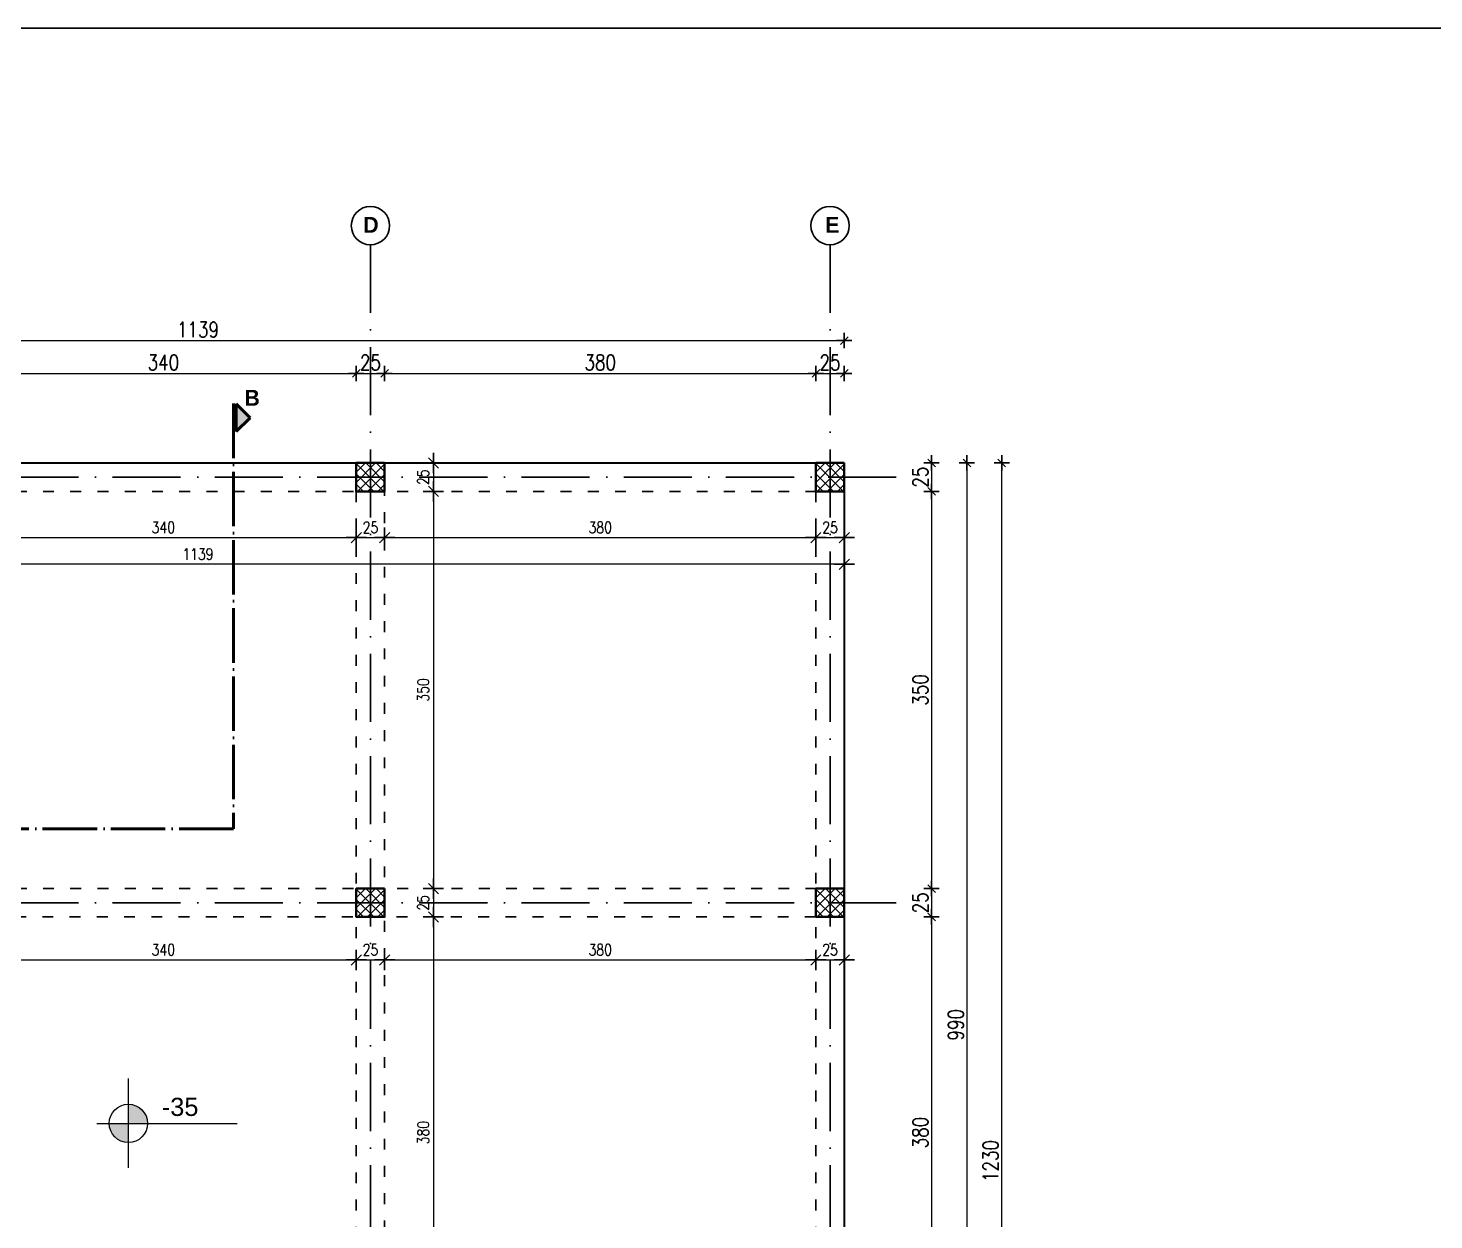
# Model space of a CAD drawing. Header units: metres. Extents: x 2674 to 33045, y -10854 to 2806.
# Drawn here: x 7434 to 8673, y 1209 to 2259 of the extents above; entities that cross this region are included whole.
import ezdxf

# ---------------------------------------------------------------- set-up
doc = ezdxf.new("R2010")
doc.units = ezdxf.units.M
for name, pattern in [('ACAD_ISO03W100', [30, 12, -18]), ('ACAD_ISO04W100', [30, 24, -3, 0, -3]), ('ACAD_ISO10W100', [18, 12, -3, 0, -3])]:
    doc.linetypes.add(name, pattern=pattern)
doc.layers.add('2d hamdia', color=7, linetype='Continuous')
doc.styles.add('_DIM Romans 0.8', font='romans.shx', dxfattribs={"width": 0.8})
doc.styles.get("Standard").update_dxf_attribs({"font": 'arial.ttf'})
doc.dimstyles.new('50 jasht', dxfattribs={"dimscale": 15, "dimtxt": 0.9, "dimasz": 0.3, "dimexe": 1.25, "dimexo": 0.625, "dimgap": 0.2, "dimtad": 1, "dimdec": 0, "dimzin": 12, "dimdsep": 46, "dimtxsty": '_DIM Romans 0.8', "dimblk": '- Kosa Crta za DIM (Mala)', "dimcen": 1, "dimse1": 1, "dimse2": 1, "dimclrd": 256, "dimclrt": 256, "dimazin": 3, "dimtfac": 1, "dimtdec": 0, "dimtix": 1, "dimtmove": 0, "dimatfit": 3, "dimfxl": 1, "dimlwd": 0, "dimarcsym": 0})
doc.dimstyles.new('50 mrena', dxfattribs={"dimscale": 10, "dimtxt": 1, "dimasz": 0.6, "dimexe": 1.25, "dimexo": 0.625, "dimgap": 0.4, "dimtad": 1, "dimdec": 0, "dimzin": 12, "dimdsep": 46, "dimtxsty": '_DIM Romans 0.8', "dimblk": '- Kosa Crta za DIM (Mala)', "dimcen": 2.5, "dimse1": 1, "dimse2": 1, "dimclrd": 256, "dimclrt": 256, "dimadec": 0, "dimazin": 3, "dimtfac": 1, "dimtdec": 0, "dimtix": 1, "dimtmove": 0, "dimatfit": 3, "dimfxl": 1, "dimlwd": 15, "dimarcsym": 0})

# ---------------------------------------------------------------- blocks, each defined once
blk = doc.blocks.new('- Kosa Crta za DIM (Mala)')
for points in [[(-1.5, 0), (1.5, 0)], [(-0.75, -0.75), (0.75, 0.75)], [(0, -1.5), (0, 1.5)]]:
    blk.add_lwpolyline(points)
blk = doc.blocks.new('*D120')
at = {"lineweight": 0, "transparency": 16777216}
blk.add_line((7387.8, 1954.6), (7718.8, 1954.6), dxfattribs=at)
at = {"layer": 'Defpoints', "color": 0, "lineweight": 0, "transparency": 16777216}
for p in [(7723.3, 1954.6), (7383.3, 1875.7), (7723.3, 1875.7)]:
    blk.add_point(p, dxfattribs=at)
at = {"lineweight": 0, "transparency": 16777216, "xscale": 4.5, "yscale": 4.5, "zscale": 4.5, "rotation": 180}
blk.add_blockref('- Kosa Crta za DIM (Mala)', (7383.3, 1954.6), dxfattribs=at)
at = {"lineweight": 0, "transparency": 16777216, "xscale": 4.5, "yscale": 4.5, "zscale": 4.5}
blk.add_blockref('- Kosa Crta za DIM (Mala)', (7723.3, 1954.6), dxfattribs=at)
at = {"lineweight": 0, "transparency": 16777216, "insert": (7553.3, 1964.3), "char_height": 13.5, "attachment_point": 5, "style": '_DIM Romans 0.8'}
blk.add_mtext('340', dxfattribs=at)
blk = doc.blocks.new('*D121')
at = {"lineweight": 0, "transparency": 16777216}
blk.add_line((7727.8, 1954.6), (7743.8, 1954.6), dxfattribs=at)
at = {"layer": 'Defpoints', "color": 0, "lineweight": 0, "transparency": 16777216}
for p in [(7748.3, 1954.6), (7723.3, 1875.7), (7748.3, 1875.7)]:
    blk.add_point(p, dxfattribs=at)
at = {"lineweight": 0, "transparency": 16777216, "xscale": 4.5, "yscale": 4.5, "zscale": 4.5, "rotation": 180}
blk.add_blockref('- Kosa Crta za DIM (Mala)', (7723.3, 1954.6), dxfattribs=at)
at = {"lineweight": 0, "transparency": 16777216, "xscale": 4.5, "yscale": 4.5, "zscale": 4.5}
blk.add_blockref('- Kosa Crta za DIM (Mala)', (7748.3, 1954.6), dxfattribs=at)
at = {"lineweight": 0, "transparency": 16777216, "insert": (7735.8, 1964.3), "char_height": 13.5, "attachment_point": 5, "style": '_DIM Romans 0.8'}
blk.add_mtext('25', dxfattribs=at)
blk = doc.blocks.new('*D122')
at = {"lineweight": 0, "transparency": 16777216}
blk.add_line((7752.8, 1954.6), (8123.8, 1954.6), dxfattribs=at)
at = {"layer": 'Defpoints', "color": 0, "lineweight": 0, "transparency": 16777216}
for p in [(8128.3, 1954.6), (7748.3, 1875.7), (8128.3, 1875.7)]:
    blk.add_point(p, dxfattribs=at)
at = {"lineweight": 0, "transparency": 16777216, "xscale": 4.5, "yscale": 4.5, "zscale": 4.5, "rotation": 180}
blk.add_blockref('- Kosa Crta za DIM (Mala)', (7748.3, 1954.6), dxfattribs=at)
at = {"lineweight": 0, "transparency": 16777216, "xscale": 4.5, "yscale": 4.5, "zscale": 4.5}
blk.add_blockref('- Kosa Crta za DIM (Mala)', (8128.3, 1954.6), dxfattribs=at)
at = {"lineweight": 0, "transparency": 16777216, "insert": (7938.3, 1964.3), "char_height": 13.5, "attachment_point": 5, "style": '_DIM Romans 0.8'}
blk.add_mtext('380', dxfattribs=at)
blk = doc.blocks.new('*D123')
at = {"lineweight": 0, "transparency": 16777216}
blk.add_line((8132.8, 1954.6), (8148.8, 1954.6), dxfattribs=at)
at = {"layer": 'Defpoints', "color": 0, "lineweight": 0, "transparency": 16777216}
for p in [(8153.3, 1954.6), (8128.3, 1875.7), (8153.3, 1875.7)]:
    blk.add_point(p, dxfattribs=at)
at = {"lineweight": 0, "transparency": 16777216, "xscale": 4.5, "yscale": 4.5, "zscale": 4.5, "rotation": 180}
blk.add_blockref('- Kosa Crta za DIM (Mala)', (8128.3, 1954.6), dxfattribs=at)
at = {"lineweight": 0, "transparency": 16777216, "xscale": 4.5, "yscale": 4.5, "zscale": 4.5}
blk.add_blockref('- Kosa Crta za DIM (Mala)', (8153.3, 1954.6), dxfattribs=at)
at = {"lineweight": 0, "transparency": 16777216, "insert": (8140.8, 1964.3), "char_height": 13.5, "attachment_point": 5, "style": '_DIM Romans 0.8'}
blk.add_mtext('25', dxfattribs=at)
blk = doc.blocks.new('*D124')
at = {"lineweight": 0, "transparency": 16777216}
blk.add_line((7018.8, 1983.5), (8148.8, 1983.5), dxfattribs=at)
at = {"layer": 'Defpoints', "color": 0, "lineweight": 0, "transparency": 16777216}
for p in [(8153.3, 1983.5), (7014.3, 1875.7), (8153.3, 1875.7)]:
    blk.add_point(p, dxfattribs=at)
at = {"lineweight": 0, "transparency": 16777216, "xscale": 4.5, "yscale": 4.5, "zscale": 4.5, "rotation": 180}
blk.add_blockref('- Kosa Crta za DIM (Mala)', (7014.3, 1983.5), dxfattribs=at)
at = {"lineweight": 0, "transparency": 16777216, "xscale": 4.5, "yscale": 4.5, "zscale": 4.5}
blk.add_blockref('- Kosa Crta za DIM (Mala)', (8153.3, 1983.5), dxfattribs=at)
at = {"lineweight": 0, "transparency": 16777216, "insert": (7583.8, 1993.2), "char_height": 13.5, "attachment_point": 5, "style": '_DIM Romans 0.8'}
blk.add_mtext('1139', dxfattribs=at)
blk = doc.blocks.new('*D125')
at = {"lineweight": 0, "transparency": 16777216}
blk.add_line((8230.2, 1871.2), (8230.2, 1855.2), dxfattribs=at)
at = {"layer": 'Defpoints', "color": 0, "lineweight": 0, "transparency": 16777216}
for p in [(8153.3, 1875.7), (8153.3, 1850.7), (8230.2, 1850.7)]:
    blk.add_point(p, dxfattribs=at)
at = {"lineweight": 0, "transparency": 16777216, "xscale": 4.5, "yscale": 4.5, "zscale": 4.5}
for p, rotation in [((8230.2, 1875.7), 90), ((8230.2, 1850.7), 270)]:
    blk.add_blockref('- Kosa Crta za DIM (Mala)', p, dxfattribs=dict(at, rotation=rotation))
at = {"lineweight": 0, "transparency": 16777216, "insert": (8220.4, 1863.2), "char_height": 13.5, "attachment_point": 5, "rotation": 90, "style": '_DIM Romans 0.8'}
blk.add_mtext('25', dxfattribs=at)
blk = doc.blocks.new('*D126')
at = {"lineweight": 0, "transparency": 16777216}
blk.add_line((8230.2, 1846.2), (8230.2, 1505.2), dxfattribs=at)
at = {"layer": 'Defpoints', "color": 0, "lineweight": 0, "transparency": 16777216}
for p in [(8153.3, 1850.7), (8153.3, 1500.7), (8230.2, 1500.7)]:
    blk.add_point(p, dxfattribs=at)
at = {"lineweight": 0, "transparency": 16777216, "xscale": 4.5, "yscale": 4.5, "zscale": 4.5}
for p, rotation in [((8230.2, 1850.7), 90), ((8230.2, 1500.7), 270)]:
    blk.add_blockref('- Kosa Crta za DIM (Mala)', p, dxfattribs=dict(at, rotation=rotation))
at = {"lineweight": 0, "transparency": 16777216, "insert": (8220.4, 1675.7), "char_height": 13.5, "attachment_point": 5, "rotation": 90, "style": '_DIM Romans 0.8'}
blk.add_mtext('350', dxfattribs=at)
blk = doc.blocks.new('*D127')
at = {"lineweight": 0, "transparency": 16777216}
blk.add_line((8230.2, 1496.2), (8230.2, 1480.2), dxfattribs=at)
at = {"layer": 'Defpoints', "color": 0, "lineweight": 0, "transparency": 16777216}
for p in [(8153.3, 1500.7), (8153.3, 1475.7), (8230.2, 1475.7)]:
    blk.add_point(p, dxfattribs=at)
at = {"lineweight": 0, "transparency": 16777216, "xscale": 4.5, "yscale": 4.5, "zscale": 4.5}
for p, rotation in [((8230.2, 1500.7), 90), ((8230.2, 1475.7), 270)]:
    blk.add_blockref('- Kosa Crta za DIM (Mala)', p, dxfattribs=dict(at, rotation=rotation))
at = {"lineweight": 0, "transparency": 16777216, "insert": (8220.4, 1488.2), "char_height": 13.5, "attachment_point": 5, "rotation": 90, "style": '_DIM Romans 0.8'}
blk.add_mtext('25', dxfattribs=at)
blk = doc.blocks.new('*D128')
at = {"lineweight": 0, "transparency": 16777216}
blk.add_line((8230.2, 1471.2), (8230.2, 1100.2), dxfattribs=at)
at = {"layer": 'Defpoints', "color": 0, "lineweight": 0, "transparency": 16777216}
for p in [(8153.3, 1475.7), (8153.3, 1095.7), (8230.2, 1095.7)]:
    blk.add_point(p, dxfattribs=at)
at = {"lineweight": 0, "transparency": 16777216, "xscale": 4.5, "yscale": 4.5, "zscale": 4.5}
for p, rotation in [((8230.2, 1475.7), 90), ((8230.2, 1095.7), 270)]:
    blk.add_blockref('- Kosa Crta za DIM (Mala)', p, dxfattribs=dict(at, rotation=rotation))
at = {"lineweight": 0, "transparency": 16777216, "insert": (8220.4, 1285.7), "char_height": 13.5, "attachment_point": 5, "rotation": 90, "style": '_DIM Romans 0.8'}
blk.add_mtext('380', dxfattribs=at)
blk = doc.blocks.new('*D134')
at = {"lineweight": 0, "transparency": 16777216}
blk.add_line((8261.4, 1871.2), (8261.4, 890.2), dxfattribs=at)
at = {"layer": 'Defpoints', "color": 0, "lineweight": 0, "transparency": 16777216}
for p in [(8153.3, 1875.7), (8153.3, 885.7), (8261.4, 885.7)]:
    blk.add_point(p, dxfattribs=at)
at = {"lineweight": 0, "transparency": 16777216, "xscale": 4.5, "yscale": 4.5, "zscale": 4.5}
for p, rotation in [((8261.4, 1875.7), 90), ((8261.4, 885.7), 270)]:
    blk.add_blockref('- Kosa Crta za DIM (Mala)', p, dxfattribs=dict(at, rotation=rotation))
at = {"lineweight": 0, "transparency": 16777216, "insert": (8251.6, 1380.7), "char_height": 13.5, "attachment_point": 5, "rotation": 90, "style": '_DIM Romans 0.8'}
blk.add_mtext('990', dxfattribs=at)
blk = doc.blocks.new('*D137')
at = {"lineweight": 0, "transparency": 16777216}
blk.add_line((8292.1, 650.2), (8292.1, 1871.2), dxfattribs=at)
at = {"layer": 'Defpoints', "color": 0, "lineweight": 0, "transparency": 16777216}
for p in [(8153.3, 1875.7), (8292.1, 1875.7), (7913.3, 645.7)]:
    blk.add_point(p, dxfattribs=at)
at = {"lineweight": 0, "transparency": 16777216, "xscale": 4.5, "yscale": 4.5, "zscale": 4.5}
for p, rotation in [((8292.1, 1875.7), 90), ((8292.1, 645.7), 270)]:
    blk.add_blockref('- Kosa Crta za DIM (Mala)', p, dxfattribs=dict(at, rotation=rotation))
at = {"lineweight": 0, "transparency": 16777216, "insert": (8282.3, 1260.7), "char_height": 13.5, "attachment_point": 5, "rotation": 90, "style": '_DIM Romans 0.8'}
blk.add_mtext('1230', dxfattribs=at)
blk = doc.blocks.new('*D166')
at = {"lineweight": 15, "transparency": 16777216}
blk.add_line((7389.3, 1809.9), (7717.3, 1809.9), dxfattribs=at)
at = {"layer": 'Defpoints', "color": 0, "lineweight": 0, "transparency": 16777216}
for p in [(7383.3, 1850.7), (7723.3, 1850.7), (7723.3, 1809.9)]:
    blk.add_point(p, dxfattribs=at)
at = {"lineweight": 15, "transparency": 16777216, "xscale": 6, "yscale": 6, "zscale": 6, "rotation": 180}
blk.add_blockref('- Kosa Crta za DIM (Mala)', (7383.3, 1809.9), dxfattribs=at)
at = {"lineweight": 15, "transparency": 16777216, "xscale": 6, "yscale": 6, "zscale": 6}
blk.add_blockref('- Kosa Crta za DIM (Mala)', (7723.3, 1809.9), dxfattribs=at)
at = {"lineweight": 0, "transparency": 16777216, "insert": (7553.3, 1818.9), "char_height": 10, "attachment_point": 5, "style": '_DIM Romans 0.8'}
blk.add_mtext('340', dxfattribs=at)
blk = doc.blocks.new('*D167')
at = {"lineweight": 15, "transparency": 16777216}
blk.add_line((7729.3, 1809.9), (7742.3, 1809.9), dxfattribs=at)
at = {"layer": 'Defpoints', "color": 0, "lineweight": 0, "transparency": 16777216}
for p in [(7723.3, 1850.7), (7748.3, 1850.7), (7748.3, 1809.9)]:
    blk.add_point(p, dxfattribs=at)
at = {"lineweight": 15, "transparency": 16777216, "xscale": 6, "yscale": 6, "zscale": 6, "rotation": 180}
blk.add_blockref('- Kosa Crta za DIM (Mala)', (7723.3, 1809.9), dxfattribs=at)
at = {"lineweight": 15, "transparency": 16777216, "xscale": 6, "yscale": 6, "zscale": 6}
blk.add_blockref('- Kosa Crta za DIM (Mala)', (7748.3, 1809.9), dxfattribs=at)
at = {"lineweight": 0, "transparency": 16777216, "insert": (7735.8, 1818.9), "char_height": 10, "attachment_point": 5, "style": '_DIM Romans 0.8'}
blk.add_mtext('25', dxfattribs=at)
blk = doc.blocks.new('*D168')
at = {"lineweight": 15, "transparency": 16777216}
blk.add_line((7754.3, 1809.9), (8122.3, 1809.9), dxfattribs=at)
at = {"layer": 'Defpoints', "color": 0, "lineweight": 0, "transparency": 16777216}
for p in [(7748.3, 1850.7), (8128.3, 1850.7), (8128.3, 1809.9)]:
    blk.add_point(p, dxfattribs=at)
at = {"lineweight": 15, "transparency": 16777216, "xscale": 6, "yscale": 6, "zscale": 6, "rotation": 180}
blk.add_blockref('- Kosa Crta za DIM (Mala)', (7748.3, 1809.9), dxfattribs=at)
at = {"lineweight": 15, "transparency": 16777216, "xscale": 6, "yscale": 6, "zscale": 6}
blk.add_blockref('- Kosa Crta za DIM (Mala)', (8128.3, 1809.9), dxfattribs=at)
at = {"lineweight": 0, "transparency": 16777216, "insert": (7938.3, 1818.9), "char_height": 10, "attachment_point": 5, "style": '_DIM Romans 0.8'}
blk.add_mtext('380', dxfattribs=at)
blk = doc.blocks.new('*D169')
at = {"lineweight": 15, "transparency": 16777216}
blk.add_line((8134.3, 1809.9), (8147.3, 1809.9), dxfattribs=at)
at = {"layer": 'Defpoints', "color": 0, "lineweight": 0, "transparency": 16777216}
for p in [(8128.3, 1850.7), (8153.3, 1850.7), (8153.3, 1809.9)]:
    blk.add_point(p, dxfattribs=at)
at = {"lineweight": 15, "transparency": 16777216, "xscale": 6, "yscale": 6, "zscale": 6, "rotation": 180}
blk.add_blockref('- Kosa Crta za DIM (Mala)', (8128.3, 1809.9), dxfattribs=at)
at = {"lineweight": 15, "transparency": 16777216, "xscale": 6, "yscale": 6, "zscale": 6}
blk.add_blockref('- Kosa Crta za DIM (Mala)', (8153.3, 1809.9), dxfattribs=at)
at = {"lineweight": 0, "transparency": 16777216, "insert": (8140.8, 1818.9), "char_height": 10, "attachment_point": 5, "style": '_DIM Romans 0.8'}
blk.add_mtext('25', dxfattribs=at)
blk = doc.blocks.new('*D170')
at = {"lineweight": 15, "transparency": 16777216}
blk.add_line((8147.3, 1786.4), (7020.3, 1786.4), dxfattribs=at)
at = {"layer": 'Defpoints', "color": 0, "lineweight": 0, "transparency": 16777216}
for p in [(7014.3, 1850.7), (8153.3, 1850.7), (7014.3, 1786.4)]:
    blk.add_point(p, dxfattribs=at)
at = {"lineweight": 15, "transparency": 16777216, "xscale": 6, "yscale": 6, "zscale": 6, "rotation": 180}
blk.add_blockref('- Kosa Crta za DIM (Mala)', (7014.3, 1786.4), dxfattribs=at)
at = {"lineweight": 15, "transparency": 16777216, "xscale": 6, "yscale": 6, "zscale": 6}
blk.add_blockref('- Kosa Crta za DIM (Mala)', (8153.3, 1786.4), dxfattribs=at)
at = {"lineweight": 0, "transparency": 16777216, "insert": (7583.8, 1795.4), "char_height": 10, "attachment_point": 5, "style": '_DIM Romans 0.8'}
blk.add_mtext('1139', dxfattribs=at)
blk = doc.blocks.new('*D171')
at = {"lineweight": 15, "transparency": 16777216}
blk.add_line((7791.3, 1869.7), (7791.3, 1856.7), dxfattribs=at)
at = {"layer": 'Defpoints', "color": 0, "lineweight": 0, "transparency": 16777216}
for p in [(7748.3, 1875.7), (7748.3, 1850.7), (7791.3, 1850.7)]:
    blk.add_point(p, dxfattribs=at)
at = {"lineweight": 15, "transparency": 16777216, "xscale": 6, "yscale": 6, "zscale": 6}
for p, rotation in [((7791.3, 1875.7), 90), ((7791.3, 1850.7), 270)]:
    blk.add_blockref('- Kosa Crta za DIM (Mala)', p, dxfattribs=dict(at, rotation=rotation))
at = {"lineweight": 0, "transparency": 16777216, "insert": (7782.3, 1863.2), "char_height": 10, "attachment_point": 5, "rotation": 90, "style": '_DIM Romans 0.8'}
blk.add_mtext('25', dxfattribs=at)
blk = doc.blocks.new('*D172')
at = {"lineweight": 15, "transparency": 16777216}
blk.add_line((7791.3, 1844.7), (7791.3, 1506.7), dxfattribs=at)
at = {"layer": 'Defpoints', "color": 0, "lineweight": 0, "transparency": 16777216}
for p in [(7748.3, 1850.7), (7748.3, 1500.7), (7791.3, 1500.7)]:
    blk.add_point(p, dxfattribs=at)
at = {"lineweight": 15, "transparency": 16777216, "xscale": 6, "yscale": 6, "zscale": 6}
for p, rotation in [((7791.3, 1850.7), 90), ((7791.3, 1500.7), 270)]:
    blk.add_blockref('- Kosa Crta za DIM (Mala)', p, dxfattribs=dict(at, rotation=rotation))
at = {"lineweight": 0, "transparency": 16777216, "insert": (7782.3, 1675.7), "char_height": 10, "attachment_point": 5, "rotation": 90, "style": '_DIM Romans 0.8'}
blk.add_mtext('350', dxfattribs=at)
blk = doc.blocks.new('*D173')
at = {"lineweight": 15, "transparency": 16777216}
blk.add_line((7791.3, 1494.7), (7791.3, 1481.7), dxfattribs=at)
at = {"layer": 'Defpoints', "color": 0, "lineweight": 0, "transparency": 16777216}
for p in [(7748.3, 1500.7), (7748.3, 1475.7), (7791.3, 1475.7)]:
    blk.add_point(p, dxfattribs=at)
at = {"lineweight": 15, "transparency": 16777216, "xscale": 6, "yscale": 6, "zscale": 6}
for p, rotation in [((7791.3, 1500.7), 90), ((7791.3, 1475.7), 270)]:
    blk.add_blockref('- Kosa Crta za DIM (Mala)', p, dxfattribs=dict(at, rotation=rotation))
at = {"lineweight": 0, "transparency": 16777216, "insert": (7782.3, 1488.2), "char_height": 10, "attachment_point": 5, "rotation": 90, "style": '_DIM Romans 0.8'}
blk.add_mtext('25', dxfattribs=at)
blk = doc.blocks.new('*D174')
at = {"lineweight": 15, "transparency": 16777216}
blk.add_line((7791.3, 1469.7), (7791.3, 1101.7), dxfattribs=at)
at = {"layer": 'Defpoints', "color": 0, "lineweight": 0, "transparency": 16777216}
for p in [(7748.3, 1475.7), (7748.3, 1095.7), (7791.3, 1095.7)]:
    blk.add_point(p, dxfattribs=at)
at = {"lineweight": 15, "transparency": 16777216, "xscale": 6, "yscale": 6, "zscale": 6}
for p, rotation in [((7791.3, 1475.7), 90), ((7791.3, 1095.7), 270)]:
    blk.add_blockref('- Kosa Crta za DIM (Mala)', p, dxfattribs=dict(at, rotation=rotation))
at = {"lineweight": 0, "transparency": 16777216, "insert": (7782.3, 1285.7), "char_height": 10, "attachment_point": 5, "rotation": 90, "style": '_DIM Romans 0.8'}
blk.add_mtext('380', dxfattribs=at)
blk = doc.blocks.new('*D202')
at = {"lineweight": 15, "transparency": 16777216}
blk.add_line((7389.3, 1437.8), (7717.3, 1437.8), dxfattribs=at)
at = {"layer": 'Defpoints', "color": 0, "lineweight": 0, "transparency": 16777216}
for p in [(7383.3, 1475.7), (7723.3, 1475.7), (7723.3, 1437.8)]:
    blk.add_point(p, dxfattribs=at)
at = {"lineweight": 15, "transparency": 16777216, "xscale": 6, "yscale": 6, "zscale": 6, "rotation": 180}
blk.add_blockref('- Kosa Crta za DIM (Mala)', (7383.3, 1437.8), dxfattribs=at)
at = {"lineweight": 15, "transparency": 16777216, "xscale": 6, "yscale": 6, "zscale": 6}
blk.add_blockref('- Kosa Crta za DIM (Mala)', (7723.3, 1437.8), dxfattribs=at)
at = {"lineweight": 0, "transparency": 16777216, "insert": (7553.3, 1446.8), "char_height": 10, "attachment_point": 5, "style": '_DIM Romans 0.8'}
blk.add_mtext('340', dxfattribs=at)
blk = doc.blocks.new('*D203')
at = {"lineweight": 15, "transparency": 16777216}
blk.add_line((7729.3, 1437.8), (7742.3, 1437.8), dxfattribs=at)
at = {"layer": 'Defpoints', "color": 0, "lineweight": 0, "transparency": 16777216}
for p in [(7723.3, 1475.7), (7748.3, 1475.7), (7748.3, 1437.8)]:
    blk.add_point(p, dxfattribs=at)
at = {"lineweight": 15, "transparency": 16777216, "xscale": 6, "yscale": 6, "zscale": 6, "rotation": 180}
blk.add_blockref('- Kosa Crta za DIM (Mala)', (7723.3, 1437.8), dxfattribs=at)
at = {"lineweight": 15, "transparency": 16777216, "xscale": 6, "yscale": 6, "zscale": 6}
blk.add_blockref('- Kosa Crta za DIM (Mala)', (7748.3, 1437.8), dxfattribs=at)
at = {"lineweight": 0, "transparency": 16777216, "insert": (7735.8, 1446.8), "char_height": 10, "attachment_point": 5, "style": '_DIM Romans 0.8'}
blk.add_mtext('25', dxfattribs=at)
blk = doc.blocks.new('*D204')
at = {"lineweight": 15, "transparency": 16777216}
blk.add_line((7754.3, 1437.8), (8122.3, 1437.8), dxfattribs=at)
at = {"layer": 'Defpoints', "color": 0, "lineweight": 0, "transparency": 16777216}
for p in [(7748.3, 1475.7), (8128.3, 1475.7), (8128.3, 1437.8)]:
    blk.add_point(p, dxfattribs=at)
at = {"lineweight": 15, "transparency": 16777216, "xscale": 6, "yscale": 6, "zscale": 6, "rotation": 180}
blk.add_blockref('- Kosa Crta za DIM (Mala)', (7748.3, 1437.8), dxfattribs=at)
at = {"lineweight": 15, "transparency": 16777216, "xscale": 6, "yscale": 6, "zscale": 6}
blk.add_blockref('- Kosa Crta za DIM (Mala)', (8128.3, 1437.8), dxfattribs=at)
at = {"lineweight": 0, "transparency": 16777216, "insert": (7938.3, 1446.8), "char_height": 10, "attachment_point": 5, "style": '_DIM Romans 0.8'}
blk.add_mtext('380', dxfattribs=at)
blk = doc.blocks.new('*D205')
at = {"lineweight": 15, "transparency": 16777216}
blk.add_line((8134.3, 1437.8), (8147.3, 1437.8), dxfattribs=at)
at = {"layer": 'Defpoints', "color": 0, "lineweight": 0, "transparency": 16777216}
for p in [(8128.3, 1475.7), (8153.3, 1475.7), (8153.3, 1437.8)]:
    blk.add_point(p, dxfattribs=at)
at = {"lineweight": 15, "transparency": 16777216, "xscale": 6, "yscale": 6, "zscale": 6, "rotation": 180}
blk.add_blockref('- Kosa Crta za DIM (Mala)', (8128.3, 1437.8), dxfattribs=at)
at = {"lineweight": 15, "transparency": 16777216, "xscale": 6, "yscale": 6, "zscale": 6}
blk.add_blockref('- Kosa Crta za DIM (Mala)', (8153.3, 1437.8), dxfattribs=at)
at = {"lineweight": 0, "transparency": 16777216, "insert": (8140.8, 1446.8), "char_height": 10, "attachment_point": 5, "style": '_DIM Romans 0.8'}
blk.add_mtext('25', dxfattribs=at)

msp = doc.modelspace()

# ---------------------------------------------------------------- hatches: boundary and pattern name
at = {"lineweight": 18}
msp.add_hatch(color=15, dxfattribs=at).paths.add_polyline_path([(7617.6, 1927.8), (7617.6, 1903.5), (7629.8, 1915.6)])
at = {"lineweight": 0}
for points in [[(7522.5, 1310.7), (7522.5, 1293.8), (7539.4, 1293.8, 0.414214)], [(7522.5, 1293.8), (7505.6, 1293.8, 0.414214), (7522.5, 1276.9)]]:
    msp.add_hatch(color=256, dxfattribs=at).paths.add_polyline_path(points)
at = {"layer": '2d hamdia', "lineweight": 0}
h = msp.add_hatch(dxfattribs=at)
h.set_pattern_fill('ANSI37', color=26, scale=2, style=0)
h.set_pattern_definition([(45, (-3242.329, -10), (-4.490128, 4.490128), []), (135, (-3242.329, -10), (-4.490128, -4.490128), [])])
h.paths.add_polyline_path([(7748.3, 1875.7), (7723.3, 1875.7), (7723.3, 1850.7), (7748.3, 1850.7)])
h = msp.add_hatch(dxfattribs=at)
h.set_pattern_fill('ANSI37', color=26, scale=2, style=0)
h.set_pattern_definition([(45, (-2837.329, -10), (-4.490128, 4.490128), []), (135, (-2837.329, -10), (-4.490128, -4.490128), [])])
h.paths.add_polyline_path([(8153.3, 1875.7), (8128.3, 1875.7), (8128.3, 1850.7), (8153.3, 1850.7)])
h = msp.add_hatch(dxfattribs=at)
h.set_pattern_fill('ANSI37', color=26, scale=2, style=0)
h.set_pattern_definition([(45, (-3242.329, -385), (-4.490128, 4.490128), []), (135, (-3242.329, -385), (-4.490128, -4.490128), [])])
h.paths.add_polyline_path([(7748.3, 1500.7), (7723.3, 1500.7), (7723.3, 1475.7), (7748.3, 1475.7)])
h = msp.add_hatch(dxfattribs=at)
h.set_pattern_fill('ANSI37', color=26, scale=2, style=0)
h.set_pattern_definition([(45, (-2837.329, -385), (-4.490128, 4.490128), []), (135, (-2837.329, -385), (-4.490128, -4.490128), [])])
h.paths.add_polyline_path([(8153.3, 1500.7), (8128.3, 1500.7), (8128.3, 1475.7), (8153.3, 1475.7)])

# ---------------------------------------------------------------- linework, layer by layer
at = {"color": 124, "linetype": 'ACAD_ISO10W100', "lineweight": 25, "ltscale": 5}
for p, q in [((7735.8, 2067.9), (7735.8, 597)), ((8140.8, 2067.9), (8140.8, 597)), ((8199.2, 1863.2), (6840, 1863.2)), ((8199.2, 1488.2), (6840, 1488.2))]:
    msp.add_line(p, q, dxfattribs=at)
for p, q in [((8153.3, 1875.7), (7014.3, 1875.7)), ((8153.3, 885.7), (8153.3, 1875.7))]:
    msp.add_line(p, q)
at = {"color": 242, "linetype": 'ACAD_ISO03W100', "ltscale": 0.8}
for p, q in [((7039.3, 1850.7), (8128.3, 1850.7)), ((7723.3, 1850.7), (7723.3, 670.7)), ((7748.3, 670.7), (7748.3, 1850.7)), ((8128.3, 1850.7), (8128.3, 885.7)), ((7039.3, 1500.7), (8128.3, 1500.7)), ((8128.3, 1475.7), (7144.3, 1475.7))]:
    msp.add_line(p, q, dxfattribs=at)
at = {"lineweight": 0}
for p, q in [((7522.5, 1254.8), (7522.5, 1333.3)), ((7494.8, 1293.8), (7618.4, 1293.8))]:
    msp.add_line(p, q, dxfattribs=at)
at = {"elevation": -574.7}
msp.add_lwpolyline([(6315, 158.8), (6315, 2258.8), (9285, 2258.8), (9285, 158.8), (6315, 158.8)], close=True, dxfattribs=at)
at = {"color": 13, "linetype": 'ACAD_ISO04W100', "lineweight": 50, "ltscale": 2}
msp.add_lwpolyline([(7615.1, 1928), (7615.1, 1553.4), (7180.7, 1553.4), (7180.7, 878.5), (7615.1, 878.5), (7615.1, 587.2)], dxfattribs=at)
msp.add_lwpolyline([(7617.6, 1927.8), (7617.6, 1903.5), (7629.8, 1915.6)], close=True, dxfattribs=at)
at = {"lineweight": 30}
msp.add_lwpolyline([(8153.3, 1875.7), (8153.3, 885.7, -0.414214), (7913.3, 645.7), (7069.3, 645.7), (7069.3, 900.7), (7119.3, 900.7), (7119.3, 1475.7), (7014.3, 1475.7), (7014.3, 1875.7)], format="xyb", close=True, dxfattribs=at)
at = {"lineweight": 40}
for points in [[(7748.3, 1875.7), (7723.3, 1875.7), (7723.3, 1850.7), (7748.3, 1850.7)], [(8153.3, 1875.7), (8128.3, 1875.7), (8128.3, 1850.7), (8153.3, 1850.7)], [(7748.3, 1500.7), (7723.3, 1500.7), (7723.3, 1475.7), (7748.3, 1475.7)], [(8153.3, 1500.7), (8128.3, 1500.7), (8128.3, 1475.7), (8153.3, 1475.7)]]:
    msp.add_lwpolyline(points, close=True, dxfattribs=at)
at = {"color": 124, "lineweight": 25, "ltscale": 5}
for centre in [(7735.8, 2084.8), (8140.8, 2084.8)]:
    msp.add_circle(centre, 16.9, dxfattribs=at)
at = {"lineweight": 0}
msp.add_circle((7522.5, 1293.8), 16.9, dxfattribs=at)

# ---------------------------------------------------------------- texts
at = {"char_height": 14, "attachment_point": 1}
for s, insert in [('\\pi-0.77014;{\\fEras Light ITC|b1|i0|c0|p34;\\C124;D}', (7730.3, 2092.5)), ('\\pi1.2415;{\\fEras Light ITC|b1|i0|c0|p34;\\C124;E}', (8135.3, 2092.5)), ('\\pi0.92653;{\\fEras Light ITC|b1|i0|c0|p34;\\C15;B}', (7623.8, 1940.1))]:
    msp.add_mtext_dynamic_manual_height_columns(s, width=11.19, gutter_width=12.5, heights=[0], dxfattribs=dict(at, insert=insert))
at = {"lineweight": 0, "insert": (7551.9, 1316.4), "char_height": 18, "attachment_point": 1}
msp.add_mtext_dynamic_manual_height_columns('{\\H0.8889x;-35}', width=211.732, gutter_width=12.5, heights=[0], dxfattribs=at)

# ---------------------------------------------------------------- dimensions: what is measured, and where the dimension line sits
at = {"lineweight": 0}
for base, p1, p2, dimstyle, picture, middle in [((8153.3, 1983.5), (7014.3, 1875.7), (8153.3, 1875.7), '50 jasht', '*D124', (7583.8, 1993.2)), ((7014.3, 1786.4), (8153.3, 1850.7), (7014.3, 1850.7), '50 mrena', '*D170', (7583.8, 1795.4))]:
    dim = msp.add_linear_dim(base=base, p1=p1, p2=p2, dimstyle=dimstyle, dxfattribs=at)
    dim.commit()
    dim.dimension.update_dxf_attribs({"geometry": picture, "text_midpoint": middle})
for base, p1, p2, dimstyle, picture, middle in [((7723.3, 1954.6), (7383.3, 1875.7), (7723.3, 1875.7), '50 jasht', '*D120', (7553.3, 1964.3)), ((7748.3, 1954.6), (7723.3, 1875.7), (7748.3, 1875.7), '50 jasht', '*D121', (7735.8, 1964.3)), ((8128.3, 1954.6), (7748.3, 1875.7), (8128.3, 1875.7), '50 jasht', '*D122', (7938.3, 1964.3)), ((8153.3, 1954.6), (8128.3, 1875.7), (8153.3, 1875.7), '50 jasht', '*D123', (8140.8, 1964.3)), ((7723.3, 1809.9), (7383.3, 1850.7), (7723.3, 1850.7), '50 mrena', '*D166', (7553.3, 1818.9)), ((7748.3, 1809.9), (7723.3, 1850.7), (7748.3, 1850.7), '50 mrena', '*D167', (7735.8, 1818.9)), ((8128.3, 1809.9), (7748.3, 1850.7), (8128.3, 1850.7), '50 mrena', '*D168', (7938.3, 1818.9)), ((8153.3, 1809.9), (8128.3, 1850.7), (8153.3, 1850.7), '50 mrena', '*D169', (8140.8, 1818.9)), ((7723.3, 1437.8), (7383.3, 1475.7), (7723.3, 1475.7), '50 mrena', '*D202', (7553.3, 1446.8)), ((7748.3, 1437.8), (7723.3, 1475.7), (7748.3, 1475.7), '50 mrena', '*D203', (7735.8, 1446.8)), ((8128.3, 1437.8), (7748.3, 1475.7), (8128.3, 1475.7), '50 mrena', '*D204', (7938.3, 1446.8)), ((8153.3, 1437.8), (8128.3, 1475.7), (8153.3, 1475.7), '50 mrena', '*D205', (8140.8, 1446.8))]:
    dim = msp.add_linear_dim(base=base, p1=p1, p2=p2, dimstyle=dimstyle, override={"dimtmove": 1}, dxfattribs=at)
    dim.commit()
    dim.dimension.update_dxf_attribs({"geometry": picture, "text_midpoint": middle})
for base, p1, p2, dimstyle, picture, middle in [((7791.3, 1850.7), (7748.3, 1875.7), (7748.3, 1850.7), '50 mrena', '*D171', (7782.3, 1863.2)), ((8292.1, 1875.7), (7913.3, 645.7), (8153.3, 1875.7), '50 jasht', '*D137', (8282.3, 1260.7)), ((8230.2, 1850.7), (8153.3, 1875.7), (8153.3, 1850.7), '50 jasht', '*D125', (8220.4, 1863.2)), ((8261.4, 885.7), (8153.3, 1875.7), (8153.3, 885.7), '50 jasht', '*D134', (8251.6, 1380.7))]:
    dim = msp.add_linear_dim(base=base, p1=p1, p2=p2, angle=90, dimstyle=dimstyle, dxfattribs=at)
    dim.commit()
    dim.dimension.update_dxf_attribs({"geometry": picture, "text_midpoint": middle})
for base, p1, p2, dimstyle, picture, middle in [((7791.3, 1500.7), (7748.3, 1850.7), (7748.3, 1500.7), '50 mrena', '*D172', (7782.3, 1675.7)), ((8230.2, 1500.7), (8153.3, 1850.7), (8153.3, 1500.7), '50 jasht', '*D126', (8220.4, 1675.7)), ((7791.3, 1475.7), (7748.3, 1500.7), (7748.3, 1475.7), '50 mrena', '*D173', (7782.3, 1488.2)), ((8230.2, 1475.7), (8153.3, 1500.7), (8153.3, 1475.7), '50 jasht', '*D127', (8220.4, 1488.2)), ((7791.3, 1095.7), (7748.3, 1475.7), (7748.3, 1095.7), '50 mrena', '*D174', (7782.3, 1285.7)), ((8230.2, 1095.7), (8153.3, 1475.7), (8153.3, 1095.7), '50 jasht', '*D128', (8220.4, 1285.7))]:
    dim = msp.add_linear_dim(base=base, p1=p1, p2=p2, angle=90, dimstyle=dimstyle, override={"dimtmove": 1}, dxfattribs=at)
    dim.commit()
    dim.dimension.update_dxf_attribs({"geometry": picture, "text_midpoint": middle})

doc.saveas('drawing.dxf')
